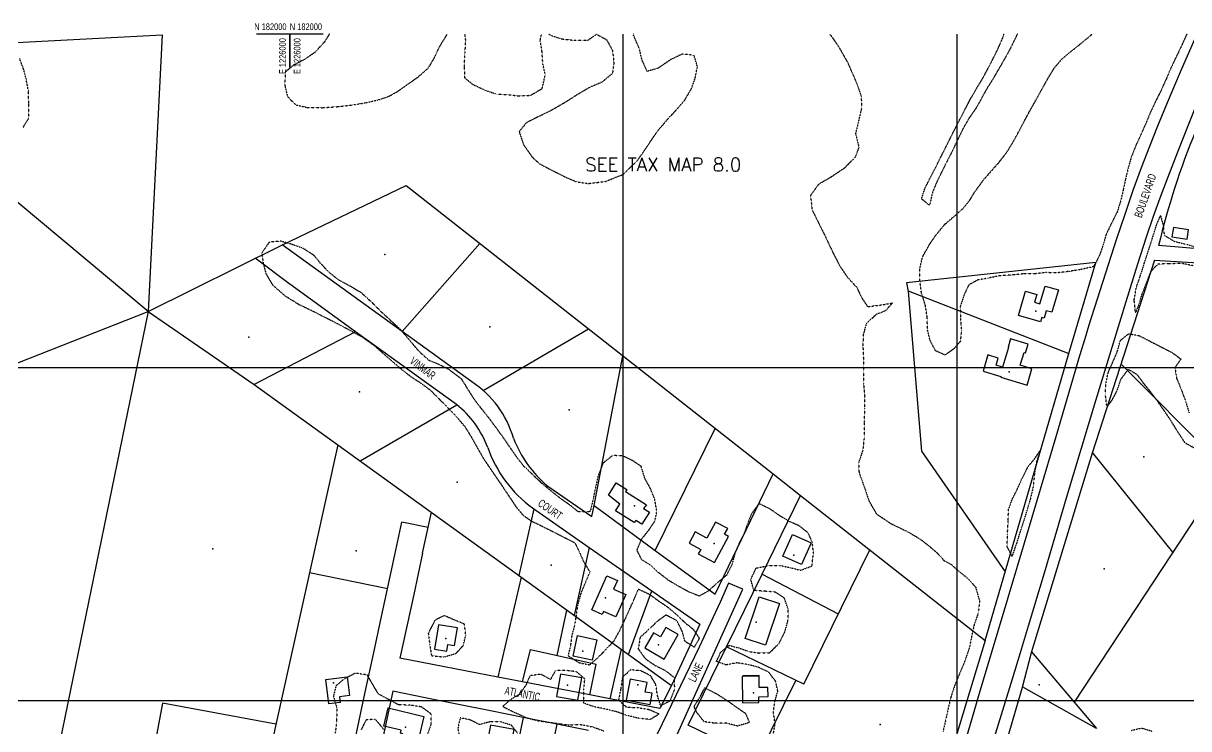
# Model space of a CAD drawing. Extents: x 1222984 to 1232016, y 177984 to 184016.
# Drawn here: x 1225600 to 1227348, y 180958 to 182016 of the extents above; entities that cross this region are included whole.
import ezdxf
from ezdxf.enums import TextEntityAlignment as Align

# ---------------------------------------------------------------- set-up
doc = ezdxf.new("R2010")
doc.units = 0
doc.header["$MEASUREMENT"] = 0
doc.linetypes.add('BORDER', pattern=[0.625, 0.125, -0.125, 0.125, -0.125, 0, -0.125])
doc.layers.get('0').update_dxf_attribs({"linetype": 'CONTINUOUS'})
for name, color, linetype in [('BLDGS', 4, 'CONTINUOUS'), ('BORDER', 7, 'CONTINUOUS'), ('CORNER', 1, 'CONTINUOUS'), ('GRIDS', 2, 'CONTINUOUS'), ('ID-SYB', 5, 'CONTINUOUS'), ('LOT-D', 7, 'CONTINUOUS'), ('LOT-L', 1, 'CONTINUOUS'), ('ROAD', 5, 'CONTINUOUS'), ('ROAD-N', 6, 'CONTINUOUS'), ('TREE-L', 3, 'BORDER')]:
    doc.layers.add(name, color=color, linetype=linetype)
doc.styles.add('L200', font='simplex', dxfattribs={"height": 20})

# ---------------------------------------------------------------- blocks, each defined once
blk = doc.blocks.new('IP')
blk.add_point((0, 0))
blk = doc.blocks.new('ID')
at = {"layer": 'ID-SYB'}
blk.add_blockref('IP', (0, 0), dxfattribs=at)

msp = doc.modelspace()

# ---------------------------------------------------------------- linework, layer by layer
at = {"layer": 'BLDGS'}
for points, elevation in [([(1227347.5, 181706.2), (1227324.7, 181709.9), (1227322.4, 181695.9), (1227345.3, 181692.3), (1227347.5, 181706.2)], 24.5), ([(1227092.6, 181578.1), (1227103.1, 181614.3), (1227120.1, 181609.4), (1227116.7, 181598), (1227124.7, 181595.6), (1227132.5, 181622.1), (1227152.3, 181616.4), (1227142.4, 181582.8), (1227134.1, 181585.2), (1227130.8, 181573.9), (1227127.3, 181574.9), (1227125.4, 181568.5), (1227092.6, 181578.1)], 31.9), ([(1227065.8, 181485.5), (1227105.4, 181473.7), (1227112.7, 181498), (1227095.2, 181503.3), (1227101, 181522.4), (1227103.1, 181521.8), (1227107.2, 181535.1), (1227080.6, 181543), (1227076.8, 181530.3), (1227077.7, 181530.1), (1227068.7, 181500.3), (1227059, 181503.3), (1227062.2, 181514.1), (1227046.7, 181518.8), (1227039.4, 181494.5), (1227066.2, 181486.5), (1227065.8, 181485.5)], 21.7), ([(1226503.5, 181313.9), (1226534.8, 181294.1), (1226530.5, 181288.6), (1226539.2, 181283.1), (1226527.7, 181265), (1226518.6, 181270.7), (1226516.4, 181267.3), (1226488.4, 181285.1), (1226494.6, 181295.1), (1226477.7, 181308.5), (1226489.3, 181326.8), (1226505.3, 181316.8), (1226503.5, 181313.9)], 24.4), ([(1226636.5, 181207.3), (1226657.7, 181246.5), (1226651.8, 181249.8), (1226656.5, 181258.3), (1226638.4, 181268), (1226625.4, 181244.1), (1226607.8, 181253.5), (1226598.6, 181236.6), (1226616, 181227.1), (1226612.3, 181220.4), (1226636.5, 181207.3)], 26), ([(1226739, 181216.8), (1226753.6, 181249.7), (1226781.6, 181237.2), (1226767.1, 181204.3), (1226739, 181216.8)], 22.9), ([(1226452.6, 181136.6), (1226475.2, 181187.5), (1226491.1, 181180.4), (1226485.4, 181167.4), (1226503.7, 181159.3), (1226488.8, 181125.9), (1226470.5, 181134.2), (1226468.4, 181129.5), (1226452.6, 181136.6)], 26.3), ([(1226734.1, 181146), (1226713.1, 181083.5), (1226682.8, 181093.7), (1226703.8, 181156.2), (1226734.1, 181146)], 21.2), ([(1226222.9, 181113.9), (1226217, 181077.5), (1226235.4, 181074.5), (1226237.1, 181084.7), (1226246.9, 181083.1), (1226251.2, 181109.4), (1226222.9, 181113.9)], 27.5), ([(1226532.2, 181079.6), (1226561.3, 181062.8), (1226582.4, 181099.4), (1226563.6, 181110.2), (1226555.6, 181096.3), (1226545.2, 181102.2), (1226532.2, 181079.6)], 23.5), ([(1226424.7, 181067.3), (1226431.3, 181097.9), (1226460.1, 181091.6), (1226453.5, 181061), (1226424.7, 181067.3)], 24.8), ([(1226437.6, 181034.4), (1226405.8, 181040), (1226399.9, 181006.5), (1226431.7, 181001), (1226437.6, 181034.4)], 25.6), ([(1226058.4, 180995.6), (1226053.9, 181032.1), (1226085.9, 181036), (1226089.3, 181008), (1226074.4, 181006.1), (1226075.4, 180997.6), (1226058.4, 180995.6)], 36.1), ([(1226510.1, 181032.5), (1226504.3, 181001), (1226540.1, 180994.5), (1226543.2, 181011.5), (1226533, 181013.3), (1226535.6, 181027.8), (1226510.1, 181032.5)], 22.8), ([(1226703.6, 181037.1), (1226678.2, 181036.7), (1226678.9, 180997.3), (1226703.2, 180997.7), (1226703.1, 181006.2), (1226717, 181006.4), (1226716.8, 181020.3), (1226703.9, 181020.1), (1226703.6, 181037.9), (1226679, 181037.5)], 20.8), ([(1226147.6, 180989.4), (1226200.8, 180976.7), (1226193.2, 180944.7), (1226189.3, 180945.6), (1226186.4, 180933.6), (1226166.4, 180938.4), (1226169.3, 180950.8), (1226165.7, 180951.6), (1226166.8, 180956.1), (1226141.1, 180962.2), (1226147.6, 180989.4)], 29.9), ([(1226301.1, 180963.7), (1226295, 180931.8), (1226330.1, 180925.1), (1226336.2, 180957), (1226301.1, 180963.7)], 26.2)]:
    msp.add_lwpolyline(points, dxfattribs=dict(at, elevation=elevation))
at = {"layer": 'BORDER'}
for p, q in [((1226000, 182000), (1225950, 182000)), ((1226000, 182000), (1226000, 181950)), ((1226050, 182000), (1226000, 182000)), ((1226000, 181950), (1226000, 182000))]:
    msp.add_line(p, q, dxfattribs=at)
at = {"layer": 'GRIDS'}
for points in [[(1226500, 180000), (1226500, 182000)], [(1227000, 182000), (1227000, 180000)], [(1223000, 181500), (1226000, 181500)], [(1226000, 181500), (1229000, 181500)], [(1226000, 181000), (1223000, 181000)], [(1229000, 181000), (1226000, 181000)]]:
    msp.add_lwpolyline(points, dxfattribs=at)
at = {"layer": 'LOT-L'}
for p, q in [((1225494, 181982.6), (1225808.5, 181998.9)), ((1225808.5, 181998.9), (1225787.4, 181583.9)), ((1225787.4, 181583.9), (1225422.3, 181888.2)), ((1225989.1, 181684), (1226174.2, 181772.7)), ((1226174.2, 181772.7), (1226724.7, 181340.3)), ((1226168.6, 181553.8), (1226284.9, 181685.8)), ((1225787.4, 181583.9), (1225989.1, 181684)), ((1226168.6, 181553.8), (1225988.7, 181683.8)), ((1227385.9, 181675.7), (1227302.5, 181683.1)), ((1225948.1, 181664.3), (1226000.6, 181625.2)), ((1227208.6, 181657.5), (1226924.6, 181627.2)), ((1227168, 181521), (1227208.6, 181657.5)), ((1227296.6, 181661.1), (1227244.5, 181500)), ((1227296.6, 181661.1), (1227388.8, 181655.1)), ((1226098.5, 181553.7), (1226000, 181624.8)), ((1226924.6, 181627.2), (1226927.2, 181614.1)), ((1226927, 181614.9), (1227168, 181521)), ((1226927.2, 181614.1), (1226947.1, 181374.4)), ((1225559.7, 181494.1), (1225787.4, 181583.9)), ((1225787.4, 181583.9), (1225569.6, 180520.6)), ((1225787.4, 181583.9), (1225946.7, 181474.4)), ((1226098.5, 181553.7), (1225946.7, 181474.4)), ((1226249.8, 181444.3), (1226098.5, 181553.7)), ((1226272.9, 181478.5), (1226168.6, 181553.8)), ((1226289.8, 181465.7), (1226447.7, 181557.9)), ((1226456.1, 181293.2), (1226499.1, 181517.5)), ((1227073.1, 181195.2), (1227168, 181521)), ((1227244.5, 181500), (1227203, 181371.6)), ((1227247.3, 181504.2), (1227406.6, 181343.9)), ((1225946.7, 181474.4), (1226572.2, 181022.9)), ((1226105.5, 181359.8), (1226250.2, 181444)), ((1226548, 181225.7), (1226637.9, 181408.6)), ((1226071.9, 181384), (1225915, 180675.1)), ((1226947.1, 181374.4), (1227072.5, 181193.3)), ((1227203, 181371.6), (1227111.7, 181072.3)), ((1227323.8, 181222.9), (1227203.3, 181372.4)), ((1226637.7, 181159.9), (1226724.7, 181340.3)), ((1226724.7, 181340.3), (1226765.9, 181308)), ((1226386.7, 181321.9), (1226452.9, 181276.6)), ((1227392.1, 181326.8), (1227176.1, 180998)), ((1226708.1, 181189.9), (1226765.9, 181308)), ((1226765.9, 181308), (1227042.6, 181090.7)), ((1226199, 181221.3), (1226212.2, 181282.8)), ((1226365.7, 181288.1), (1226343.6, 181188)), ((1226363.9, 181289.4), (1226449, 181230.2)), ((1226452.9, 181276.6), (1226456.1, 181293.2)), ((1226456.1, 181293.2), (1226548, 181225.7)), ((1226157.6, 181219.1), (1226168.1, 181267.8)), ((1226207.3, 181260.1), (1226168.1, 181267.8)), ((1226146.6, 181168.1), (1226157.6, 181219.1)), ((1226199, 181221.3), (1226185.7, 181159.7)), ((1226449, 181230.2), (1226426.4, 181128.2)), ((1226449, 181230.2), (1226542.9, 181164.9)), ((1226548, 181225.7), (1226637.7, 181159.9)), ((1226770.6, 181025.1), (1226869.4, 181226.7)), ((1226147.2, 181168), (1226029.4, 181191.8)), ((1226346.8, 181185.6), (1226311.9, 181035.5)), ((1226654.8, 181081.2), (1226708.1, 181189.9)), ((1226708.1, 181189.9), (1226822.2, 181130.4)), ((1227042.6, 181090.7), (1227073.1, 181195.2)), ((1226136.1, 181119.4), (1226146.6, 181168.1)), ((1226507.8, 181069.5), (1226542.9, 181164.9)), ((1226542.9, 181164.9), (1226614.9, 181114.9)), ((1226185.7, 181159.7), (1226165, 181064)), ((1226400.9, 181068), (1226415.4, 181136.1)), ((1226125.6, 181070.2), (1226136.1, 181119.4)), ((1226614.9, 181114.9), (1226572.2, 181022.9)), ((1227042.6, 181090.7), (1226969.7, 180849.5)), ((1226348.8, 181028.4), (1226360.7, 181076.9)), ((1226360.7, 181076.9), (1226459.1, 181055.1)), ((1226496.7, 181077.5), (1226479.6, 181003.1)), ((1226597.3, 180963.6), (1226654.8, 181081.2)), ((1226770.6, 181025.1), (1226654.8, 181081.2)), ((1227112.1, 181073.7), (1227209.5, 180958.5)), ((1226114.7, 181020), (1226125.6, 181070.2)), ((1226213.9, 181054.5), (1226165, 181064)), ((1227111.7, 181072.3), (1227098, 181020.2)), ((1226265.5, 181044.5), (1226213.9, 181054.5)), ((1226311.9, 181035.5), (1226265.5, 181044.5)), ((1226449.7, 181008.9), (1226459.1, 181055.1)), ((1226348.8, 181028.4), (1226311.9, 181035.5)), ((1226449.7, 181008.9), (1226348.8, 181028.4)), ((1226572.2, 181022.9), (1226555, 180988.5)), ((1226701.1, 180913.7), (1226758.7, 181030.8)), ((1226106.2, 180980), (1226114.7, 181020)), ((1226154.3, 181014.5), (1226111.4, 180816)), ((1226202.7, 181004.8), (1226154.3, 181014.5)), ((1226253.1, 180994.7), (1226202.7, 181004.8)), ((1226479.6, 181003.1), (1226449.7, 181008.9)), ((1226555, 180988.5), (1226479.6, 181003.1)), ((1227098, 181020.2), (1227048, 180847.7)), ((1227209.5, 180958.5), (1227100.2, 181020)), ((1225809.1, 180996.6), (1225712.9, 180482.1)), ((1225979.2, 180965.2), (1225809.1, 180996.6)), ((1226300.7, 180985.1), (1226253.1, 180994.7)), ((1226093.9, 180923.1), (1226106.2, 180980)), ((1226350.1, 180975.2), (1226300.7, 180985.1)), ((1226350.1, 180975.2), (1226309, 180775.7)), ((1226400.2, 180965.1), (1226350.1, 180975.2)), ((1226400.2, 180965.1), (1226379.1, 180863.3)), ((1226447.9, 180955.5), (1226400.2, 180965.1)), ((1226701.1, 180913.7), (1226597.3, 180963.6))]:
    msp.add_line(p, q, dxfattribs=at)
for centre, radius, start, end in [((1228469.5, 181400.6), 1200.7, 149.1876, 166.3942), ((1226190.8, 181352.4), 150.4, 16.0023, 56.9574), ((1226160.1, 181329.7), 145.6, 20.1085, 51.9496), ((1226498.6, 181455.9), 174.5, 200.8187, 230.1231), ((1226473.5, 181440.8), 186.9, 199.0595, 234.0831)]:
    msp.add_arc(centre, radius, start, end, dxfattribs=at)
at = {"layer": 'ROAD'}
for points, elevation in [([(1227359.7, 182000.1), (1227336.4, 181946.6), (1227324.7, 181919.2), (1227312.9, 181891.1), (1227300.9, 181861.9), (1227288.7, 181831.5), (1227276.5, 181799.4), (1227264.1, 181765.5), (1227251.8, 181729.5), (1227239.7, 181692.9), (1227198.1, 181563.3), (1227191.8, 181543), (1227184.2, 181517.5), (1227148.7, 181395.8), (1227112.6, 181275), (1227065, 181116.1), (1227036.3, 181019.5), (1226969.9, 180793.5), (1226896.9, 180542.8)], 16.9), ([(1227009, 180783.2), (1227046.3, 180910.9), (1227058.7, 180952.3), (1227083.3, 181032.9), (1227095.5, 181072.7), (1227107.7, 181112.7), (1227132.9, 181197.2), (1227164.6, 181304.4), (1227208.7, 181450.5), (1227254.2, 181599), (1227271.7, 181655.3), (1227284.7, 181695.8), (1227295.1, 181726.8), (1227305.1, 181754.6), (1227317, 181785.9), (1227331.6, 181823.6), (1227347.5, 181864), (1227363, 181902.7), (1227376.3, 181935.6), (1227386.6, 181959.8), (1227394.3, 181977.1), (1227400.3, 181989.7), (1227405.5, 182000.1)], 10), ([(1226657.9, 181176.5), (1226645, 181148.1), (1226630.6, 181117.1), (1226613.5, 181080.6), (1226592.3, 181036.1), (1226566, 180981.3), (1226451.7, 180745.7), (1226432.8, 180706.2), (1226418, 180675), (1226395.4, 180626), (1226375.2, 180581.1), (1226355.1, 180536.2)], 15.4), ([(1226498.8, 180782.8), (1226553, 180887.5), (1226679, 181167.7)], 13.7), ([(1226679, 181167.7), (1226657.9, 181176.5)], 15.2)]:
    msp.add_lwpolyline(points, dxfattribs=dict(at, elevation=elevation))
at = {"layer": 'TREE-L'}
for points, elevation in [([(1226059.3, 182000.1), (1226052.1, 181988.4), (1226037.5, 181972.4), (1226021.9, 181961.9), (1226005.5, 181953.3), (1225999.9, 181948.6)], 11.5), ([(1225999.9, 181903), (1226008.6, 181894), (1226025.5, 181890.1), (1226048.5, 181889.6), (1226072.9, 181891.3), (1226093.6, 181893.6), (1226112.8, 181896.9), (1226130.9, 181900.9), (1226146.9, 181906), (1226160.5, 181913.2), (1226175.1, 181923.6), (1226192.4, 181935.7), (1226208.1, 181949.6), (1226217.3, 181965.4), (1226224.1, 181980.4), (1226234.6, 181997.4), (1226236.2, 182000.1)], 11.5), ([(1226262.1, 182000.1), (1226263.3, 181991), (1226262.4, 181973.2), (1226261.2, 181952.1), (1226262.1, 181934.5), (1226273.7, 181925), (1226292.5, 181916), (1226310, 181910), (1226327.9, 181909.2), (1226343.3, 181907.3), (1226361.1, 181908.3), (1226378.4, 181918.4), (1226383, 181939), (1226379.4, 181955.5), (1226378, 181975.3), (1226375.4, 181990.2), (1226377.3, 182000.1)], 11.5), ([(1226387.9, 182000.1), (1226393.3, 181997.5), (1226407.6, 181992.8), (1226426.3, 181990.7), (1226446.5, 181990.7), (1226460, 181999.7), (1226474.9, 181991.6), (1226483.9, 181975.2), (1226485.8, 181956.9), (1226483.8, 181941.1), (1226468.2, 181928), (1226449.9, 181920.2), (1226432.1, 181909.8), (1226413.7, 181898), (1226392.6, 181885.8), (1226371, 181875.2), (1226354.3, 181866.8), (1226343.9, 181853.6), (1226350.3, 181834.3), (1226363.4, 181815.5), (1226375.1, 181805), (1226394.9, 181794.9), (1226413, 181785.7), (1226429.7, 181778.6), (1226447.1, 181775.9), (1226472.8, 181778.9), (1226499.8, 181789.7), (1226521, 181810.2), (1226530.9, 181824.2), (1226540.9, 181839.2), (1226550.6, 181853.5), (1226567.7, 181873.8), (1226579.9, 181886.8), (1226592.1, 181900.8), (1226602.2, 181918.1), (1226607.7, 181933.9), (1226611.1, 181951.2), (1226606.1, 181968.1), (1226588.6, 181970.1), (1226571.8, 181962.1), (1226552, 181948.8), (1226535.8, 181944.1), (1226528, 181961.2), (1226524.1, 181978), (1226515.6, 181997.8), (1226515, 182000.1)], 11.5), ([(1226809.5, 182000.1), (1226815, 181992.7), (1226823.8, 181979.5), (1226836.4, 181957.2), (1226844.3, 181939.3), (1226850.8, 181923.8), (1226856.8, 181906.3), (1226857.1, 181888.6), (1226852.5, 181868.6), (1226848.2, 181850.6), (1226853.2, 181830.5), (1226848, 181815.9), (1226832.2, 181799.4), (1226811.9, 181785.7), (1226792.7, 181774.6), (1226780.7, 181758), (1226783.1, 181736.1), (1226792.8, 181717), (1226803.6, 181694.9), (1226814, 181672.8), (1226824.8, 181651.9), (1226835.2, 181636.5), (1226850.5, 181619.5), (1226856.8, 181605.4), (1226866.4, 181591.2), (1226887, 181593.9), (1226903.4, 181596.6), (1226893, 181585), (1226879.1, 181579.4), (1226864.3, 181565.6), (1226859.5, 181548.3), (1226859.3, 181530.7), (1226860, 181512.1), (1226860, 181493.9), (1226860.2, 181476.6), (1226861.9, 181456.1), (1226861.7, 181438.6), (1226861.1, 181418.7), (1226861.3, 181396.4), (1226859.1, 181376.1), (1226853.2, 181358.6), (1226853.4, 181342.8), (1226860.5, 181323.1), (1226868.2, 181299.9), (1226879.7, 181280.3), (1226901.4, 181265.8), (1226925.7, 181254.1), (1226944.4, 181243.2), (1226957.9, 181232.7), (1226970, 181222.3), (1226970.8, 181221.5), (1226981.3, 181210.1), (1226991.3, 181204.8), (1227002.7, 181194.8), (1227015.4, 181184.5), (1227028.2, 181170.8)], 11.5), ([(1227204.3, 181651), (1227185.7, 181646.9), (1227168.2, 181644), (1227149.5, 181641.8), (1227133.2, 181642.4), (1227118.3, 181640.6), (1227099.3, 181640.4), (1227080.3, 181638.4), (1227063.6, 181637.5), (1227046.9, 181633.9), (1227031.5, 181631.2), (1227017.9, 181623.7), (1227011.2, 181609.6), (1227005.2, 181591.3), (1227005.6, 181573.5), (1227006.9, 181555.6), (1227005.3, 181539.2), (1226995.4, 181527.8), (1226982.4, 181518.7), (1226968.4, 181524.9), (1226959.8, 181540.8), (1226956, 181557), (1226955.7, 181575.2), (1226952.9, 181593.2), (1226947.1, 181611.7), (1226944.4, 181632.1), (1226944.5, 181647.8), (1226948.6, 181665.8), (1226959.7, 181685.4), (1226968.8, 181698.7), (1226982.4, 181715), (1226997.9, 181728.3), (1227009.4, 181738.5), (1227019, 181750.3), (1227027.2, 181763.6), (1227040.4, 181781.7), (1227051.5, 181794.4), (1227063.4, 181807.8), (1227074.7, 181822.3), (1227083.9, 181837.1), (1227092.7, 181853.1), (1227101.6, 181870.2), (1227110.8, 181887), (1227120, 181903.3), (1227129.1, 181920), (1227137.7, 181935.3), (1227146.1, 181949.1), (1227157.4, 181962.3), (1227170.1, 181973.2), (1227184.5, 181984.6), (1227199.6, 181996.9), (1227203, 182000.1)], 12.2), ([(1227090.8, 182000.1), (1227088.7, 181995.9), (1227080.3, 181978.5), (1227070.5, 181960.8), (1227061.8, 181945.8), (1227052.5, 181929.8), (1227044, 181916.6), (1227036.3, 181902), (1227028.8, 181888.9), (1227017.7, 181872.8), (1227008.8, 181857.2), (1227001.2, 181841.5), (1226994, 181826.3), (1226983.9, 181806.3), (1226976.2, 181791), (1226969.3, 181776.9), (1226963.6, 181762.5), (1226959.2, 181743.1), (1226947.2, 181752.8), (1226952, 181768.1), (1226959.4, 181782.8), (1226968, 181799.5), (1226977.5, 181818.5), (1226987.7, 181838.6), (1226996.8, 181856.7), (1227004.4, 181871.5), (1227012.6, 181887.4), (1227020, 181901.7), (1227029.1, 181917.4), (1227040.4, 181936.3), (1227050.2, 181954.7), (1227059.3, 181972.7), (1227068.7, 181993.6), (1227070.8, 182000.1)], 12.2), ([(1227345, 182000.1), (1227338.3, 181985.4), (1227329.9, 181967.8), (1227320.4, 181947.7), (1227313.9, 181932.4), (1227306.1, 181915.3), (1227297.5, 181897.9), (1227289.7, 181881.3), (1227283.7, 181866.5), (1227277.1, 181851.8), (1227268.9, 181833.9), (1227261.6, 181815.5), (1227256.4, 181797.1), (1227252.7, 181781), (1227249.5, 181766.2), (1227245.5, 181748.7), (1227240.6, 181733.5), (1227231.4, 181715.2), (1227223.8, 181699.4), (1227219.7, 181684.5), (1227214.2, 181669), (1227207.4, 181655.4), (1227204.3, 181651)], 12.2), ([(1225600.3, 181860.3), (1225608.7, 181874), (1225608.6, 181894.7), (1225608, 181914.8), (1225604.7, 181932.6), (1225600.9, 181947.2), (1225594.8, 181963.5)], 108.2), ([(1226000.1, 181948.8), (1225993, 181943), (1225992.6, 181922.6), (1225996.4, 181906.6), (1226000.1, 181902.8)], 11.5), ([(1227267.9, 181581.8), (1227266, 181601.2), (1227269.2, 181620.3), (1227275.2, 181637.2), (1227281.2, 181656.2), (1227288, 181677.3), (1227294.3, 181696.9), (1227299.3, 181713.3), (1227305.5, 181727.9), (1227309.4, 181713.3), (1227311, 181698.4), (1227326.1, 181689.3), (1227344, 181684.8), (1227362.4, 181679.6)], 15.7), ([(1226000.1, 181685.5), (1225985.9, 181689.5), (1225969.1, 181688), (1225958, 181671.6), (1225960.1, 181655.7), (1225964.3, 181640.1), (1225974.4, 181623.6), (1225992.4, 181607.8), (1226000.1, 181603)], 13.7), ([(1226686.6, 181266.6), (1226680.7, 181250.1), (1226673.8, 181236.7), (1226667.4, 181221.7), (1226662.8, 181204.2), (1226654.5, 181188.2), (1226641.2, 181177.2), (1226627.1, 181164.4), (1226613.7, 181157.1), (1226598, 181163.5), (1226583.4, 181171.6), (1226567.9, 181180.8), (1226552.2, 181192.7), (1226540.9, 181203.4), (1226527.8, 181211.4), (1226520.6, 181226.1), (1226527.5, 181242.8), (1226538.3, 181256.1), (1226547.3, 181269.4), (1226550.4, 181284.1), (1226546.8, 181303.4), (1226540.8, 181318.3), (1226532.2, 181334), (1226526.8, 181351.7), (1226513, 181360.8), (1226499, 181367.5), (1226483.9, 181367.9), (1226469.8, 181356.6), (1226462.2, 181337.5), (1226458.6, 181321.5), (1226454.9, 181303.1), (1226450.3, 181283.8), (1226432.7, 181283.4), (1226419.1, 181294.2), (1226406, 181303.4), (1226390.8, 181315.5), (1226377.4, 181326.7), (1226364.2, 181339.4), (1226351.4, 181351.3), (1226341, 181364.6), (1226330.7, 181379.4), (1226320.4, 181394.5), (1226309.9, 181408.9), (1226299.6, 181422.9), (1226288.1, 181437.3), (1226277.3, 181451.1), (1226268.5, 181465.1), (1226257.8, 181482.4), (1226239.2, 181496.5), (1226223.1, 181504.6), (1226208.9, 181510.5), (1226193.8, 181524.1), (1226180.3, 181540.2), (1226165.7, 181557.1), (1226152.7, 181569.2), (1226138.2, 181582.3), (1226123.2, 181597.4), (1226107.7, 181611.6), (1226090.7, 181621.7), (1226073.3, 181631.1), (1226058.2, 181643.2), (1226046.2, 181656.1), (1226036.4, 181668), (1226019.4, 181678.9), (1226001.8, 181685), (1225999.9, 181685.6)], 13.7), ([(1227355.1, 181652.4), (1227337.6, 181656), (1227318.7, 181655.5), (1227301.5, 181655), (1227290.8, 181644.2), (1227283.6, 181625.2), (1227277.3, 181609.5), (1227272.7, 181593.9), (1227267.9, 181581.8)], 15.7), ([(1225999.9, 181603.2), (1226012.8, 181595.1), (1226035.3, 181584.2), (1226057.8, 181572.8), (1226078.1, 181562.3), (1226095.3, 181553.1), (1226109.1, 181545.4), (1226125, 181534.2), (1226137.1, 181523.5), (1226151.5, 181511.1), (1226166.3, 181498.2), (1226181.2, 181486.5), (1226197.3, 181476.1), (1226211.9, 181465), (1226226.3, 181450.4), (1226239.7, 181436.6), (1226251.2, 181424.6), (1226261.9, 181412), (1226271, 181397.6), (1226279.8, 181381.9), (1226290.1, 181363.8), (1226302.8, 181345.1), (1226315.1, 181327.1), (1226327.3, 181308.9), (1226339, 181291.2), (1226350.3, 181277.9), (1226363, 181269.5), (1226383.2, 181259.5), (1226396.9, 181252.7), (1226410.7, 181245.6), (1226427.2, 181237.2), (1226434.6, 181222.2), (1226440.6, 181208.2), (1226449.9, 181193.4), (1226442.4, 181175.9), (1226436.4, 181161.5), (1226431.6, 181144.1), (1226429.3, 181128.6), (1226426.9, 181113.2), (1226422.8, 181098.3), (1226420.7, 181082.4), (1226417.2, 181067.7), (1226433.8, 181057.2), (1226449.4, 181054.1), (1226462.1, 181065), (1226474.6, 181077.8), (1226486.4, 181090.4), (1226494.4, 181104.9), (1226501, 181118.7), (1226509.2, 181136.5), (1226516.3, 181152.3), (1226522.7, 181167.7), (1226539, 181160), (1226551.3, 181151.1), (1226566.9, 181140.5), (1226581.3, 181128.1), (1226592.9, 181116.9), (1226604.8, 181107.5), (1226614, 181093.6), (1226606.3, 181080.4), (1226592.6, 181089.1), (1226588.1, 181104.9), (1226580.5, 181120.2), (1226564, 181128.7), (1226550, 181118.6), (1226537.6, 181106.4), (1226525.2, 181095.3), (1226522.4, 181077.9), (1226533.2, 181063.1), (1226547.5, 181053.3), (1226562.9, 181045.7), (1226576.3, 181035.2), (1226576.6, 181017), (1226569.7, 180999.6), (1226556, 180992.7), (1226551.3, 181007.5), (1226548.7, 181024.7), (1226540.9, 181037.6), (1226527.3, 181044.7), (1226526.4, 181045.1)], 13.7), ([(1227225.1, 181440.8), (1227222.8, 181460.1), (1227223.5, 181475.8), (1227227.1, 181492.9), (1227233.9, 181507.9), (1227240.8, 181524), (1227245.3, 181540.6), (1227257.9, 181550.7), (1227273.7, 181547.7), (1227289.4, 181539.6), (1227305.3, 181531.3), (1227322.9, 181522.4), (1227336.1, 181512.6), (1227327, 181499.8), (1227329.7, 181483.4), (1227336.1, 181468.1), (1227342.9, 181449.9), (1227348.3, 181431.9)], 8.1), ([(1227359.2, 181377.1), (1227342.4, 181386.8), (1227330.6, 181404.6), (1227319.7, 181422.5), (1227310.4, 181436), (1227301.5, 181448.8), (1227291, 181462.9), (1227280.2, 181476.2), (1227270.7, 181488.9), (1227256.8, 181497.2), (1227245.4, 181481.5), (1227239.9, 181465.1), (1227232.5, 181451), (1227225.1, 181440.8)], 8.1), ([(1227125.2, 181375.9), (1227119.9, 181360.2), (1227116.6, 181342.7), (1227114.9, 181322.9), (1227110.1, 181302.3), (1227105.7, 181287.4), (1227100.7, 181271.3), (1227094.9, 181253.5), (1227089.5, 181236.3), (1227082.8, 181216.8), (1227075.6, 181231.2), (1227076, 181249.4), (1227077, 181269.3), (1227077.5, 181286.5), (1227082.7, 181301.5), (1227091.7, 181319.6), (1227098.9, 181335.4), (1227106.8, 181351.2), (1227116.7, 181363.1), (1227125.2, 181375.9)], 12.8), ([(1226724.8, 180949.2), (1226727.6, 180966), (1226725, 180983), (1226727.2, 180999.2), (1226731.7, 181014.6), (1226728.4, 181029.3), (1226718.4, 181042.7), (1226702.3, 181050.5), (1226687.6, 181054.3), (1226670.5, 181057.1), (1226654, 181053.9), (1226639.7, 181059.2), (1226646.4, 181073.3), (1226658.2, 181083.3), (1226673.4, 181079.4), (1226687.8, 181074.1), (1226703.4, 181071.8), (1226719.2, 181072.1), (1226733.3, 181085.6), (1226742, 181103), (1226746.9, 181120.2), (1226747.3, 181137.3), (1226741.4, 181154.3), (1226727.5, 181163.2), (1226711.3, 181164.5), (1226695.8, 181165.5), (1226691.2, 181182), (1226699, 181199.1), (1226716.8, 181202.7), (1226735.1, 181203.2), (1226750.1, 181199.8), (1226766.3, 181196), (1226782.8, 181202.3), (1226785.1, 181221.7), (1226783.4, 181237.9), (1226777.1, 181252), (1226764.1, 181262.3), (1226748.3, 181269.3), (1226734.5, 181277.7), (1226719.8, 181287.9), (1226703.4, 181295.8), (1226692.2, 181280.5), (1226686.6, 181266.6)], 8.1), ([(1227028.2, 181170.8), (1227034.1, 181149.6), (1227032.3, 181132.2), (1227026.1, 181114.3), (1227022.5, 181097.8), (1227018.8, 181079.3), (1227011.8, 181059.1), (1227003, 181037.9), (1226996.8, 181022.9), (1226991.2, 181006.3), (1226987.2, 180989.1), (1226983.5, 180972), (1226979.4, 180954.3)], 8.1), ([(1226207.6, 181101.1), (1226209.7, 181084.9), (1226212.4, 181067.9), (1226231, 181065.8), (1226248.8, 181071.1), (1226260.1, 181083), (1226263.7, 181097.9), (1226262, 181115), (1226247.3, 181121), (1226231.6, 181127.9), (1226217.6, 181120.8), (1226210.6, 181107.5), (1226207.6, 181101.1)], 24.9), ([(1226205.8, 180947.5), (1226211.9, 180964.8), (1226212, 180980.3), (1226197.4, 180991), (1226180, 180993.6), (1226162.7, 180994.1), (1226149.2, 181001.4), (1226132.8, 181010.3), (1226124.3, 181024.8), (1226116.1, 181038.8), (1226098.4, 181041.5), (1226080.9, 181032.4), (1226069.2, 181022.5), (1226065.4, 181007.1), (1226070.3, 180990), (1226070.2, 180967.7), (1226068, 180951.4)], 30.5), ([(1226526.4, 181045.1), (1226511.1, 181046.7), (1226498.7, 181035.4), (1226496, 181017.1), (1226492.9, 181001.4), (1226504.6, 180990.5), (1226521, 180990.1), (1226538.8, 180987.1), (1226554, 180980.4), (1226540.4, 180972.1), (1226522.4, 180973.9), (1226504.9, 180978.3), (1226489.5, 180983.8), (1226472.8, 180987.8), (1226456.2, 180991.2), (1226440.6, 180996.5), (1226440.6, 181016.5), (1226442.4, 181032.8), (1226429.9, 181043.7), (1226413.8, 181045.7), (1226398.4, 181045.7), (1226390.7, 181032), (1226376.3, 181040), (1226360, 181037.6), (1226353.7, 181023.2), (1226344.2, 181009.6), (1226331.3, 181001.9), (1226319.2, 180991.7), (1226336.8, 180982.9), (1226355.2, 180974.7), (1226369.9, 180970.6), (1226384.9, 180968.5), (1226403.2, 180965.9), (1226418.9, 180963.9), (1226434.6, 180964.7), (1226453.4, 180961.3), (1226470.6, 180955.1)], 15.8), ([(1226606.1, 180991.4), (1226615, 181005.7), (1226622.2, 181019.7), (1226640.5, 181010.3), (1226657.9, 180999), (1226670.2, 180990.2), (1226683.1, 180981.4), (1226689.1, 180967.5), (1226671.2, 180962.2), (1226653.8, 180966.7), (1226636, 180966.6), (1226621.1, 180968.8), (1226610.9, 180981.9), (1226606.1, 180991.4)], 17), ([(1226107.6, 180957.3), (1226114.9, 180972), (1226127.8, 180972.7)], 30.5), ([(1226127.8, 180972.7), (1226141.3, 180956.7)], 30.5), ([(1226342, 180951.2), (1226332.4, 180963.3), (1226316, 180968.7), (1226300.6, 180968.7), (1226284.2, 180964.4), (1226270.4, 180971.5), (1226255.4, 180974.5), (1226252, 180959), (1226255.1, 180940.1)], 15.8), ([(1227261.9, 180955.7), (1227276.8, 180959.3), (1227293.5, 180954.4)], 10.1)]:
    msp.add_lwpolyline(points, dxfattribs=dict(at, elevation=elevation))

# ---------------------------------------------------------------- block references
at = {"layer": 'LOT-D', "xscale": 100, "yscale": 100, "zscale": 100}
for p in [(1226142.7, 181669.5), (1227118.3, 181584.7), (1225938.4, 181545.3), (1226299.8, 181561.1), (1227078.5, 181493.7), (1226104.7, 181463.5), (1226419, 181436.4), (1227280.4, 181365.9), (1226251, 181327.9), (1226516.9, 181292.7), (1226636.4, 181235.8), (1225884.7, 181228.1), (1226099.3, 181224.9), (1226755.9, 181218.7), (1226391.9, 181203.3), (1227220.8, 181197.8), (1226473.2, 181154.5), (1226332.3, 181121.9), (1226699, 181118.2), (1226234.1, 181093.6), (1226439.1, 181074.6), (1226552.9, 181084.1), (1226065.3, 181027.2), (1226416.3, 181023.4), (1226521.9, 181024.3), (1227123.3, 181024.3), (1226695.2, 181012), (1226173.4, 180960.8), (1226884.9, 180964.7)]:
    msp.add_blockref('ID', p, dxfattribs=at)

# ---------------------------------------------------------------- texts
at = {"layer": 'CORNER', "width": 0.666667}
for p in [(1225946.7, 182006), (1226000, 182006)]:
    msp.add_text('N 182000', height=10, dxfattribs=at).set_placement(p)
for p in [(1225994, 181940), (1226016, 181940)]:
    msp.add_text('E 1226000', height=10, rotation=89.9999, dxfattribs=at).set_placement(p)
at = {"layer": 'LOT-D', "color": 10, "style": 'L200'}
msp.add_text('SEE TAX MAP 8.0', height=20, dxfattribs=at).set_placement((1226559.9, 181794.2), align=Align.CENTER)
at = {"layer": 'ROAD-N', "width": 0.666667}
for s, rotation, p in [('BOULEVARD', 70.8999, (1227277.1, 181723.5)), ('VINMAR', 322.4, (1226178.7, 181507.4)), ('COURT', 325.2, (1226370.8, 181293.5)), ('LANE', 65, (1226608, 181027.2)), ('ATLANTIC', 348.9, (1226321.4, 181009.9))]:
    msp.add_text(s, height=12, rotation=rotation, dxfattribs=at).set_placement(p)

doc.saveas('drawing.dxf')
